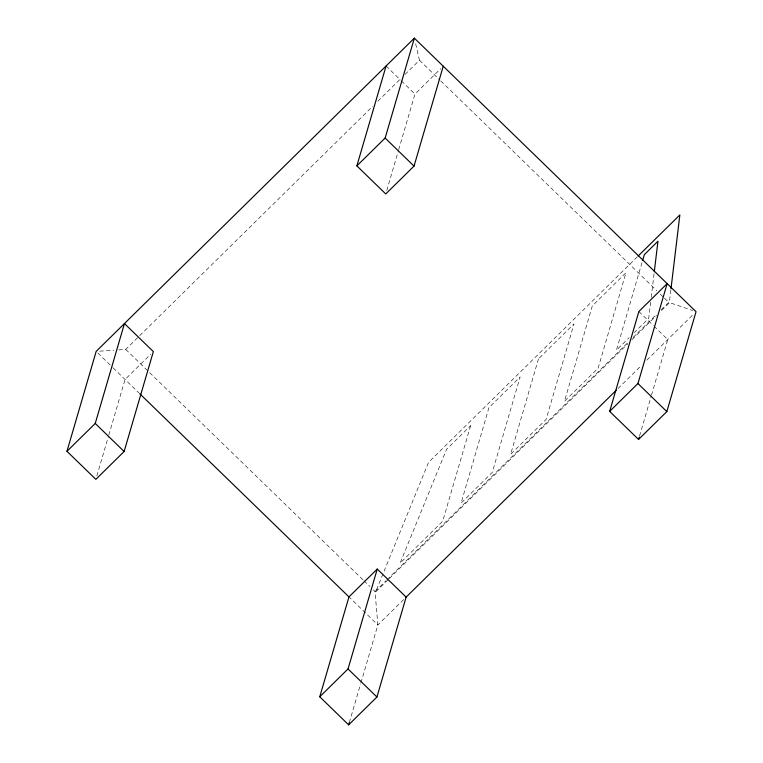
<?xml version="1.0" encoding="UTF-8"?>
<svg xmlns="http://www.w3.org/2000/svg" width="763" height="763" viewBox="0 0 763 763"><rect width="100%" height="100%" fill="white"/><g stroke="black" fill="none" stroke-linecap="round" stroke-linejoin="round"><path stroke-width="0.57" stroke-dasharray="3.81 2.86" d="M650.667 302.043L648.703 318.409L634.272 332.62M651.23 297.37L654.168 272.811M670.858 289.978L669.304 302.873L660.815 311.228M96.844 475.95L108.46 436.217M108.794 435.082L125.065 379.459L150.845 354.07M386.746 190.54L398.372 150.807M398.696 149.672L414.967 94.049L440.756 68.66M349.311 722.58L360.594 683.982M360.928 682.847L377.857 624.954L375.034 591.506L373.326 589.847M641.988 262.634L616.447 350.169L629.179 337.637M639.547 436.035L651.163 396.312M651.488 395.177L667.759 339.554L654.158 326.345M118.637 349.883L125.723 349.406L372.764 106.21M377.857 101.193L400.775 78.627M405.019 74.45L419.45 60.239L415.12 41.46M637.41 256.73L428.558 462.34L375.587 592.04L388.319 579.508M375.034 591.506L386.068 580.643M386.917 579.804L628.855 341.614M633.099 337.437L656.018 314.871M661.111 309.864L668.76 302.339L692.766 310.579M389.168 578.669L627.711 343.827M631.955 339.649L656.571 315.415M403.646 599.565L377.857 624.954L348.968 596.895M617.982 388.558L640.891 366.002M646.824 360.155L693.548 314.165M99.715 351.161L113.906 350.207M419.45 60.239L439.946 80.134M440.795 80.964L656.8 290.732M660.214 294.051L663.629 297.36M664.487 298.19L668.76 302.339M386.078 65.99L400.518 80.02M401.367 80.849L414.967 94.049M638.869 311.495L653.309 325.524M125.723 349.406L363.074 579.899M363.932 580.729L369.912 586.528M97.874 353.05L112.39 367.146M113.162 367.9L138.847 392.85M470.599 425.687L442.731 521.186L400.079 563.18L446.565 449.359L470.599 425.687M488.94 407.633L461.071 503.132L492.269 472.411L520.147 376.922L488.94 407.633M538.478 358.868L510.609 454.357L546.117 419.402L573.995 323.903L538.478 358.868M592.336 305.849L564.458 401.348L598.106 368.224L625.975 272.725L592.336 305.849"/><path stroke-width="1.14" d="M654.311 271.647L657.954 241.242L644.315 254.68L642.656 260.364M670.992 288.805L679.852 214.937L638.259 255.891M66.963 451.295L95.241 423.446L124.455 323.56L153.344 351.609L124.131 451.505L95.852 479.355L66.963 451.295L96.167 351.4L414.357 38.15L696.037 311.705L666.833 411.6L638.545 439.44L609.656 411.391L638.869 311.495L667.148 283.645L637.935 383.541L609.656 411.391M443.246 66.209L414.032 166.105L385.754 193.945L356.865 165.886L386.078 65.99M356.865 165.886L385.143 138.046L414.357 38.15M319.754 696.791L348.968 596.895L377.246 569.055L406.135 597.114L376.922 697.01L348.643 724.85L319.754 696.791L348.033 668.951L377.246 569.055M348.643 724.85L349.311 722.58M638.545 439.44L639.213 437.17M405.859 597.391L616.285 390.227M385.143 138.046L414.032 166.105M637.935 383.541L666.833 411.6M139.705 393.679L348.834 596.771M95.241 423.446L124.131 451.505M348.033 668.951L376.922 697.01"/></g></svg>
